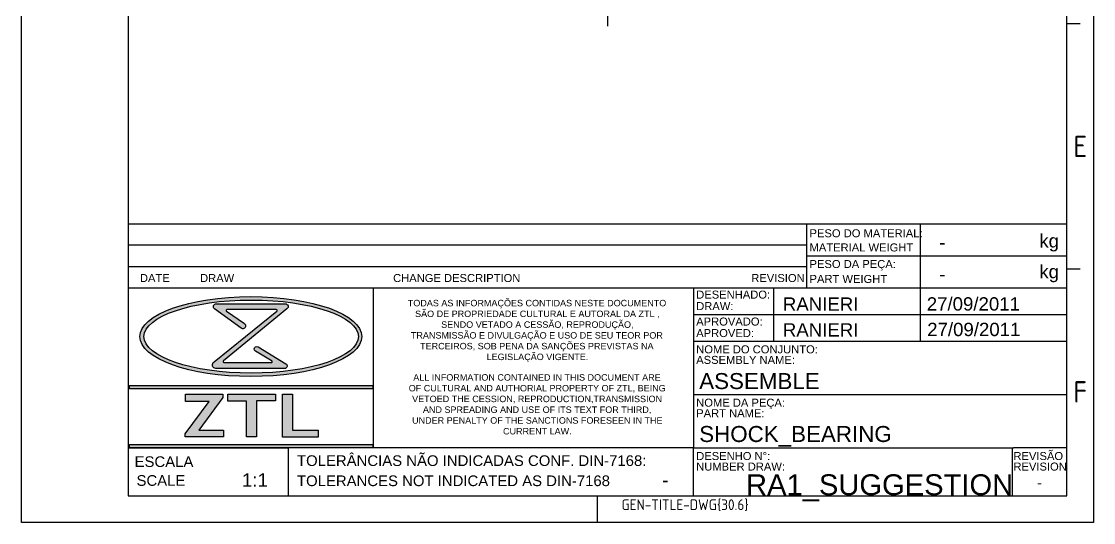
# Model space of a CAD drawing. Header units: millimetres. Extents: x 3311 to 3512, y 1102 to 1383.
# Drawn here: x 3311 to 3512, y 1101.5 to 1195.5 of the extents above; entities that cross this region are included whole.
import ezdxf
from ezdxf.enums import TextEntityAlignment as Align

# ---------------------------------------------------------------- set-up
doc = ezdxf.new("R2010")
doc.units = ezdxf.units.MM
doc.linetypes.add('ACAD_ISO04W100', pattern=[30, 24, -3, 0, -3])
doc.layers.add('AM_4', color=1, linetype='ACAD_ISO04W100', lineweight=25)
doc.styles.add('ACISOTS', font='isocp.shx', dxfattribs={"height": 1})
doc.styles.get("Standard").update_dxf_attribs({"font": 'arial.ttf'})

msp = doc.modelspace()

# ---------------------------------------------------------------- hatches: boundary and pattern name
h = msp.add_hatch(color=256)
edge = h.paths.add_edge_path()
edge.add_ellipse((3354.036, 1136.406), major_axis=(20.817, 0), ratio=0.3599074, start_angle=191.45916, end_angle=452.8175)
edge.add_ellipse((3354.036, 1136.406), major_axis=(20.817, 0), ratio=0.3599074, start_angle=92.8175, end_angle=191.45916)
edge = h.paths.add_edge_path(flags=16)
edge.add_ellipse((3354.1, 1136.406), major_axis=(20.11, 0), ratio=0.3406642, start_angle=93.06698, end_angle=371.45916)
edge.add_ellipse((3354.1, 1136.406), major_axis=(20.11, 0), ratio=0.3406642, start_angle=11.45916, end_angle=93.06698)
h = msp.add_hatch(color=256)
edge = h.paths.add_edge_path()
edge.add_line((3358.887, 1141.153), (3347.17, 1131.663))
edge.add_arc((3347.482, 1131.079), 0.662, 118.14094, 270)
edge.add_line((3347.482, 1130.417), (3360.368, 1130.417))
edge.add_arc((3360.352, 1130.905), 0.488, 271.96853, 418.91083)
edge.add_line((3360.604, 1131.323), (3355.386, 1134.47))
edge.add_arc((3355.139, 1134.064), 0.475, 58.66819, 238.80525)
edge.add_line((3354.893, 1133.658), (3358.01, 1131.77))
edge.add_arc((3357.941, 1131.672), 0.12, -90, 54.65447, ccw=False)
edge.add_line((3357.941, 1131.552), (3348.96, 1131.552))
edge.add_arc((3348.986, 1131.717), 0.167, 129.23635, 260.82262, ccw=False)
edge.add_line((3348.881, 1131.846), (3360.811, 1141.589))
edge.add_arc((3360.5, 1142.017), 0.529, 306.0702, 450)
edge.add_line((3360.5, 1142.546), (3347.563, 1142.546))
edge.add_arc((3347.543, 1142.034), 0.513, 87.72721, 233.74708)
edge.add_line((3347.239, 1141.62), (3352.209, 1137.976))
edge.add_arc((3352.529, 1138.394), 0.527, 232.47139, 414.7334)
edge.add_line((3352.834, 1138.824), (3349.485, 1141.191))
edge.add_arc((3349.552, 1141.319), 0.144, 90, 242.52347, ccw=False)
edge.add_line((3349.552, 1141.463), (3358.805, 1141.463))
edge.add_arc((3358.776, 1141.289), 0.176, -50.99642, 80.76554, ccw=False)
for points in [[(3331.308, 1126.637), (3376.9, 1126.637), (3376.9, 1127.242), (3331.308, 1127.242)], [(3341.737, 1118.191), (3341.737, 1117.592), (3348.93, 1117.592), (3348.93, 1118.857), (3344.268, 1118.857), (3348.797, 1124.982), (3348.797, 1125.581), (3341.803, 1125.581), (3341.803, 1124.25), (3346.233, 1124.25)], [(3349.729, 1124.316), (3353.193, 1124.316), (3353.193, 1117.592), (3355.091, 1117.592), (3355.091, 1124.383), (3358.655, 1124.383), (3358.655, 1125.581), (3349.729, 1125.581)], [(3366.648, 1117.559), (3366.648, 1118.857), (3361.819, 1118.857), (3361.819, 1125.581), (3359.954, 1125.581), (3359.954, 1117.559)], [(3376.9, 1116.144), (3331.308, 1116.144), (3331.308, 1115.54), (3376.9, 1115.54)]]:
    msp.add_hatch(color=256).paths.add_polyline_path(points)

# ---------------------------------------------------------------- linework, layer by layer
at = {"color": 135, "lineweight": 25}
for p, q in [((3311.026, 1101.54), (3311.026, 1382.54)), ((3512.026, 1382.54), (3512.026, 1101.54)), ((3509.526, 1195.04), (3507.026, 1195.04)), ((3509.526, 1149.04), (3507.026, 1149.04)), ((3419.026, 1101.54), (3419.026, 1106.54)), ((3512.026, 1101.54), (3311.026, 1101.54))]:
    msp.add_line(p, q, dxfattribs=at)
for p, q in [((3331.026, 1377.54), (3331.026, 1106.54)), ((3507.026, 1106.54), (3507.026, 1377.54)), ((3331.026, 1157.54), (3507.026, 1157.54)), ((3331.026, 1157.54), (3331.026, 1106.54)), ((3331.026, 1157.54), (3458.273, 1157.54)), ((3458.273, 1145.54), (3458.273, 1157.54)), ((3479.526, 1157.54), (3479.526, 1151.54)), ((3507.026, 1106.54), (3507.026, 1157.54)), ((3458.273, 1153.54), (3331.026, 1153.54)), ((3458.273, 1151.54), (3507.026, 1151.54)), ((3479.526, 1151.54), (3479.526, 1145.54)), ((3331.026, 1149.54), (3458.273, 1149.54)), ((3331.026, 1145.54), (3437.026, 1145.54)), ((3376.959, 1145.54), (3376.959, 1115.54)), ((3437.026, 1145.54), (3437.026, 1126.54)), ((3437.026, 1145.54), (3507.026, 1145.54)), ((3452.026, 1145.54), (3452.026, 1135.54)), ((3479.526, 1145.54), (3479.526, 1135.54)), ((3347.563, 1142.546), (3360.5, 1142.546)), ((3437.026, 1140.54), (3507.026, 1140.54)), ((3437.026, 1135.54), (3507.026, 1135.54)), ((3331.308, 1126.637), (3331.308, 1127.242)), ((3331.308, 1127.242), (3376.9, 1127.242)), ((3376.9, 1126.637), (3331.308, 1126.637)), ((3376.9, 1127.242), (3376.9, 1126.637)), ((3437.026, 1126.54), (3437.026, 1115.54)), ((3341.737, 1118.191), (3346.233, 1124.25)), ((3341.803, 1124.25), (3341.803, 1125.581)), ((3341.803, 1125.581), (3348.797, 1125.581)), ((3346.233, 1124.25), (3341.803, 1124.25)), ((3348.797, 1124.982), (3344.268, 1118.857)), ((3348.797, 1125.581), (3348.797, 1124.982)), ((3349.729, 1124.316), (3349.729, 1125.581)), ((3349.729, 1125.581), (3358.655, 1125.581)), ((3353.193, 1124.316), (3349.729, 1124.316)), ((3353.193, 1117.592), (3353.193, 1124.316)), ((3355.091, 1124.383), (3355.091, 1117.592)), ((3358.655, 1124.383), (3355.091, 1124.383)), ((3358.655, 1125.581), (3358.655, 1124.383)), ((3359.954, 1117.559), (3359.954, 1125.581)), ((3359.954, 1125.581), (3361.819, 1125.581)), ((3361.819, 1125.581), (3361.819, 1118.857)), ((3437.026, 1125.54), (3507.026, 1125.54)), ((3341.737, 1117.592), (3341.737, 1118.191)), ((3348.93, 1117.592), (3341.737, 1117.592)), ((3344.268, 1118.857), (3348.93, 1118.857)), ((3348.93, 1118.857), (3348.93, 1117.592)), ((3355.091, 1117.592), (3353.193, 1117.592)), ((3361.819, 1118.857), (3366.648, 1118.857)), ((3366.648, 1118.857), (3366.648, 1117.559)), ((3331.308, 1116.144), (3376.9, 1116.144)), ((3331.308, 1115.54), (3331.308, 1116.144)), ((3366.648, 1117.559), (3359.954, 1117.559)), ((3376.9, 1116.144), (3376.9, 1115.54)), ((3331.026, 1115.54), (3361.026, 1115.54)), ((3437.026, 1115.54), (3331.026, 1115.54)), ((3376.9, 1115.54), (3331.308, 1115.54)), ((3361.026, 1115.54), (3361.026, 1106.54)), ((3437.026, 1106.54), (3437.026, 1115.54)), ((3437.026, 1115.54), (3497.026, 1115.54)), ((3496.779, 1115.54), (3496.779, 1106.54)), ((3507.026, 1115.54), (3497.026, 1115.54)), ((3331.026, 1106.54), (3507.026, 1106.54)), ((3331.026, 1106.54), (3507.026, 1106.54))]:
    msp.add_line(p, q)
msp.add_lwpolyline([(3347.563, 1142.546), (3360.5, 1142.546, -0.7260746), (3360.811, 1141.589), (3348.881, 1131.846, 0.646844), (3348.96, 1131.552), (3357.941, 1131.552, 0.7309147), (3358.01, 1131.77), (3354.893, 1133.658, -1.0011968), (3355.386, 1134.47), (3360.604, 1131.323, -0.7463434), (3360.368, 1130.417), (3347.482, 1130.417, -0.7802957), (3347.17, 1131.663), (3358.887, 1141.153, 0.6479319), (3358.805, 1141.463), (3349.552, 1141.463, 0.7849705), (3349.485, 1141.191), (3352.834, 1138.824, -1.0199372), (3352.209, 1137.976), (3347.239, 1141.62, -0.7400952), (3347.563, 1142.546, -0.2577936)], format="xyb")
for centre, major_axis, ratio in [((3354.036, 1136.406), (-20.817, 0), 0.3599074), ((3354.1, 1136.406), (-20.11, 0), 0.3406642)]:
    msp.add_ellipse(centre, major_axis=major_axis, ratio=ratio)
at = {"layer": 'AM_4'}
msp.add_line((3420.985, 1194.622), (3420.985, 1349.027), dxfattribs=at)

# ---------------------------------------------------------------- texts
at = {"color": 135, "lineweight": 25, "style": 'ACISOTS'}
for s, p in [('E', (3509.526, 1172.04)), ('F', (3509.526, 1126.04))]:
    msp.add_text(s, height=4, dxfattribs=at).set_placement(p, align=Align.MIDDLE)
for s, height, p in [('PESO DO MATERIAL:', 1.5, (3458.777, 1155.018)), ('MATERIAL WEIGHT', 1.5, (3458.777, 1152.361)), ('kg', 2.5, (3501.858, 1153.1)), ('PESO DA PEÇA:', 1.5, (3458.777, 1149.253)), ('kg', 2.5, (3501.858, 1147.332)), ('DATE', 1.5, (3333.241, 1146.629)), ('DRAW', 1.5, (3344.509, 1146.629)), ('CHANGE DESCRIPTION', 1.5, (3380.703, 1146.629)), ('REVISION', 1.5, (3447.852, 1146.629)), ('PART WEIGHT', 1.5, (3458.777, 1146.454)), ('DESENHADO:', 1.5, (3437.529, 1143.52)), ('DRAW:', 1.5, (3437.529, 1141.363)), ('APROVADO:', 1.5, (3437.529, 1138.469)), ('APROVED:', 1.5, (3437.529, 1136.311)), ('NOME DO CONJUNTO:', 1.5, (3437.529, 1133.259)), ('ASSEMBLY NAME:', 1.5, (3437.529, 1131.284)), ('NOME DA PEÇA:', 1.5, (3437.529, 1123.259)), ('PART NAME:', 1.5, (3437.529, 1121.284)), ('ESCALA', 2, (3332.238, 1111.958)), ('TOLERÂNCIAS NÃO INDICADAS CONF. DIN-7168:', 2, (3362.682, 1112.144)), ('DESENHO N%%d:', 1.5, (3437.529, 1113.259)), ('REVISÃO', 1.5, (3497.002, 1113.259)), ('NUMBER DRAW:', 1.5, (3437.529, 1111.284)), ('REVISION', 1.5, (3497.002, 1111.284)), ('SCALE', 2, (3332.599, 1108.424)), ('TOLERANCES NOT INDICATED AS DIN-7168', 2, (3362.682, 1108.369))]:
    msp.add_text(s, height=height).set_placement(p)
at = {"linetype": 'Continuous', "char_height": 1.21, "attachment_point": 1}
for s, insert in [('\\pi-0.030453;TODAS AS INFORMAÇÕES CONTIDAS NESTE DOCUMENTO \\P\\pi1.3368;SÃO DE PROPRIEDADE CULTURAL E AUTORAL DA ZTL , \\P\\pi6.2214;SENDO VETADO A CESSÃO, REPRODUÇÃO, \\P\\pi0.5502;TRANSMISSÃO E DIVULGAÇÃO E USO DE SEU TEOR POR \\P\\pi2.2748;TERCEIROS, SOB PENA DA SANÇÕES PREVISTAS NA \\P\\pi14.743;LEGISLAÇÃO VIGENTE.', (3383.491, 1143.288)), ('\\pi0.99054;ALL INFORMATION CONTAINED IN THIS DOCUMENT ARE \\P\\pi0.14494;OF CULTURAL AND AUTHORIAL PROPERTY OF ZTL, BEING  \\P\\pi0.78254;VETOED THE CESSION, REPRODUCTION,TRANSMISSION \\P\\pi2.8043;AND SPREADING AND USE OF ITS TEXT FOR THIRD, \\P\\pi0.77387;UNDER PENALTY OF THE SANCTIONS FORESEEN IN THE \\P\\pi17.825;CURRENT LAW.', (3383.491, 1129.355))]:
    msp.add_mtext_dynamic_manual_height_columns(s, width=48.28462, gutter_width=12.5, heights=[0], dxfattribs=dict(at, insert=insert))
for p in [(3483.087, 1154.067), (3483.087, 1148.117)]:
    msp.add_attdef('-', text='', height=2.5).set_placement(p, align=Align.MIDDLE_LEFT)
for tag, p, height in [('RANIERI', (3453.778, 1141.245), 2.5), ('27/09/2011', (3480.755, 1141.274), 2.5), ('RANIERI', (3453.776, 1136.407), 2.5), ('27/09/2011', (3480.835, 1136.49), 2.5), ('ASSEMBLE', (3438.094, 1126.564), 3), ('SHOCK_BEARING', (3438.094, 1116.64), 3), ('RA1_SUGGESTION', (3446.868, 1106.674), 3.911)]:
    msp.add_attdef(tag, p, '', height=height)
for tag, height, p in [('1:1', 2.5, (3354.801, 1109.518)), ('-', 2.5, (3431.734, 1109.518)), ('-', 1.956, (3501.884, 1109.029))]:
    msp.add_attdef(tag, text='', height=height).set_placement(p, align=Align.MIDDLE_CENTER)
at = {"color": 135, "style": 'ACISOTS'}
msp.add_attdef('GEN-TITLE-DWG{30.6}', (3423.529, 1103.886), '', height=2, dxfattribs=at)

doc.saveas('drawing.dxf')
